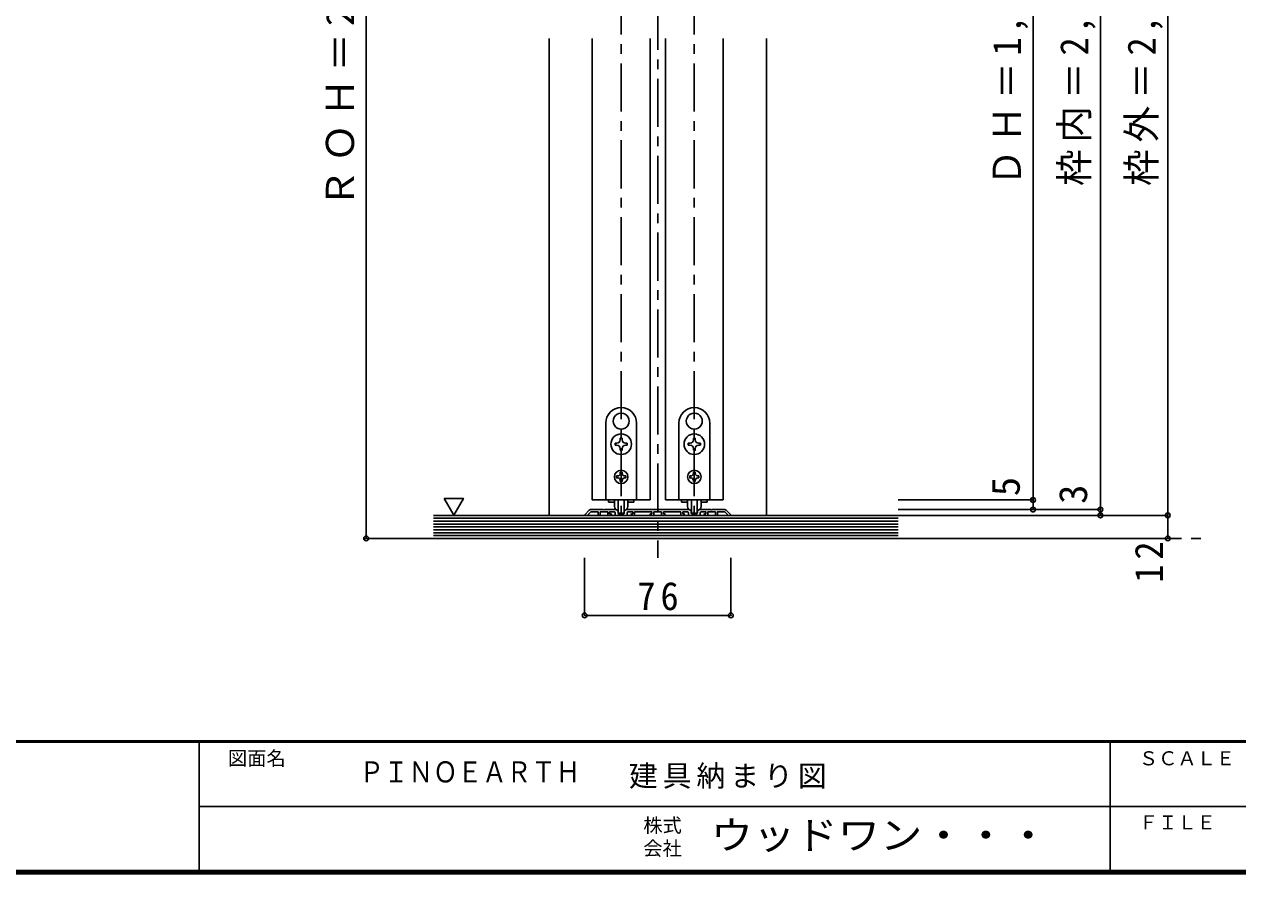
# Model space of a CAD drawing. Units: millimetres, scale not verified. Extents: x -973 to 977, y -718 to 696.
# Drawn here: x -89 to 541, y -701 to -259 of the extents above; entities that cross this region are included whole.
import ezdxf
from ezdxf.enums import TextEntityAlignment as Align

# ---------------------------------------------------------------- set-up
doc = ezdxf.new("R2010")
doc.units = ezdxf.units.MM
doc.header["$LTSCALE"] = 5
doc.header["$PDMODE"] = 32
doc.header["$PDSIZE"] = 2.5
doc.linetypes.add('CHAIN1', pattern=[8, 5, -1, 1, -1])
for name, color, linetype in [('0-1_通り芯', 4, 'CHAIN1'), ('0-3_仕上', 2, 'Continuous'), ('0-4_枠', 3, 'Continuous'), ('0-6_扉', 6, 'Continuous'), ('0-7_金物', 7, 'Continuous'), ('0-A_文字', 3, 'Continuous'), ('0-B_寸法', 7, 'Continuous'), ('F-1_通り芯', 6, 'Continuous'), ('F-A_寸法', 7, 'Continuous')]:
    doc.layers.add(name, color=color, linetype=linetype)
doc.styles.add('ＭＳ ゴシック', font='')
doc.styles.get('ＭＳ ゴシック').set_extended_font_data('MS Gothic')

msp = doc.modelspace()

# ---------------------------------------------------------------- linework, layer by layer
at = {"layer": '0-1_通り芯'}
for p, q in [((239.986, 32.5), (239.986, -536.5)), ((220.986, -39.5), (220.986, -514.5)), ((258.986, -39.5), (258.986, -514.5)), ((87.167, -526.5), (524.486, -526.5))]:
    msp.add_line(p, q, dxfattribs=at)
at = {"layer": '0-3_仕上'}
for p, q in [((364.986, -514.5), (123.486, -514.5)), ((364.986, -526.5), (123.486, -526.5))]:
    msp.add_line(p, q, dxfattribs=at)
at = {"layer": '0-3_仕上', "color": 7}
for p, q in [((364.986, -516), (123.486, -516)), ((364.986, -517.5), (123.486, -517.5)), ((364.986, -519), (123.486, -519)), ((364.986, -520.5), (123.486, -520.5)), ((364.986, -522), (123.486, -522)), ((364.986, -523.5), (123.486, -523.5)), ((364.986, -525), (123.486, -525))]:
    msp.add_line(p, q, dxfattribs=at)
at = {"layer": '0-4_枠', "color": 4}
for p, q in [((183.486, -266.5), (183.486, -514.5)), ((296.486, -266.5), (296.486, -514.5))]:
    msp.add_line(p, q, dxfattribs=at)
at = {"layer": '0-6_扉'}
for p, q in [((205.986, -266.5), (205.986, -506.5)), ((235.986, -266.5), (235.986, -506.5)), ((243.986, -266.5), (243.986, -506.5)), ((273.986, -266.5), (273.986, -506.5)), ((235.986, -506.5), (205.986, -506.5)), ((243.986, -506.5), (273.986, -506.5))]:
    msp.add_line(p, q, dxfattribs=at)
at = {"layer": '0-7_金物'}
for p, q in [((212.986, -466.5), (212.986, -506.5)), ((220.887, -461.351), (220.986, -461.45)), ((221.085, -461.351), (220.986, -461.45)), ((228.986, -506.5), (228.986, -466.5)), ((250.986, -466.5), (250.986, -506.5)), ((258.887, -461.351), (258.986, -461.45)), ((259.085, -461.351), (258.986, -461.45)), ((266.986, -506.5), (266.986, -466.5)), ((217.344, -467.489), (217.479, -467.525)), ((217.443, -467.66), (217.479, -467.525)), ((224.629, -467.489), (224.494, -467.525)), ((224.53, -467.66), (224.494, -467.525)), ((255.344, -467.489), (255.479, -467.525)), ((255.443, -467.66), (255.479, -467.525)), ((262.629, -467.489), (262.494, -467.525)), ((262.53, -467.66), (262.494, -467.525)), ((217.836, -477), (218.786, -477)), ((217.836, -478), (217.836, -477)), ((218.786, -478), (217.836, -478)), ((220.486, -475.3), (220.486, -474.35)), ((220.486, -474.35), (221.486, -474.35)), ((221.486, -474.35), (221.486, -475.3)), ((223.186, -477), (224.136, -477)), ((224.136, -478), (223.186, -478)), ((224.136, -477), (224.136, -478)), ((255.836, -477), (256.786, -477)), ((255.836, -478), (255.836, -477)), ((256.786, -478), (255.836, -478)), ((258.486, -475.3), (258.486, -474.35)), ((258.486, -474.35), (259.486, -474.35)), ((259.486, -474.35), (259.486, -475.3)), ((261.186, -477), (262.136, -477)), ((262.136, -478), (261.186, -478)), ((262.136, -477), (262.136, -478)), ((220.486, -480.65), (220.486, -479.7)), ((258.486, -480.65), (258.486, -479.7)), ((219.186, -494), (218.586, -494)), ((220.486, -492.1), (220.486, -492.7)), ((221.486, -492.1), (220.486, -492.1)), ((220.486, -496.3), (220.486, -496.9)), ((220.486, -496.9), (221.486, -496.9)), ((221.486, -492.1), (221.486, -492.7)), ((221.486, -496.3), (221.486, -496.9)), ((222.786, -494), (223.386, -494)), ((223.386, -495), (222.786, -495)), ((223.386, -494), (223.386, -495)), ((257.186, -494), (256.586, -494)), ((258.486, -492.1), (258.486, -492.7)), ((259.486, -492.1), (258.486, -492.1)), ((258.486, -496.3), (258.486, -496.9)), ((258.486, -496.9), (259.486, -496.9)), ((259.486, -492.1), (259.486, -492.7)), ((259.486, -496.3), (259.486, -496.9)), ((260.786, -494), (261.386, -494)), ((261.386, -495), (260.786, -495)), ((261.386, -494), (261.386, -495)), ((212.986, -506.5), (228.986, -506.5)), ((214.386, -506.5), (214.386, -507.7)), ((217.519, -507.7), (214.386, -507.7)), ((217.486, -509.921), (217.486, -506.5)), ((219.486, -506.5), (219.486, -513.121)), ((222.486, -506.5), (222.486, -513.121)), ((227.586, -507.7), (224.454, -507.7)), ((224.486, -509.921), (224.486, -506.5)), ((227.586, -506.5), (227.586, -507.7)), ((250.986, -506.5), (266.986, -506.5)), ((252.386, -506.5), (252.386, -507.7)), ((255.519, -507.7), (252.386, -507.7)), ((255.486, -509.921), (255.486, -506.5)), ((257.486, -506.5), (257.486, -513.121)), ((260.486, -506.5), (260.486, -513.121)), ((265.586, -507.7), (262.454, -507.7)), ((262.486, -509.921), (262.486, -506.5)), ((265.586, -506.5), (265.586, -507.7)), ((219.786, -513.421), (222.186, -513.421)), ((257.786, -513.421), (260.186, -513.421))]:
    msp.add_line(p, q, dxfattribs=at)
at = {"layer": '0-7_金物', "color": 3}
for p, q in [((204.411, -511.793), (202.045, -514.159)), ((203.786, -514.5), (202.186, -514.5)), ((205.118, -511.5), (211.686, -511.5)), ((208.986, -514.2), (208.986, -512.7)), ((209.286, -514.5), (209.686, -514.5)), ((209.986, -514.2), (209.986, -512.7)), ((213.986, -512.7), (209.986, -512.7)), ((211.686, -511.5), (211.986, -511.8)), ((211.986, -511.8), (212.286, -511.5)), ((217.758, -511.5), (212.286, -511.5)), ((213.986, -514.2), (213.986, -512.7)), ((215.586, -514.5), (214.286, -514.5)), ((214.986, -512.7), (214.986, -513.7)), ((217.386, -512.7), (214.986, -512.7)), ((215.586, -513.7), (214.986, -513.7)), ((217.886, -513.2), (217.886, -514.2)), ((217.911, -511.524), (219.04, -511.888)), ((223.786, -514.5), (218.186, -514.5)), ((219.386, -512.364), (219.386, -513.4)), ((219.686, -513.7), (222.286, -513.7)), ((222.586, -512.364), (222.586, -513.4)), ((224.061, -511.524), (222.933, -511.888)), ((224.086, -513.2), (224.086, -514.2)), ((224.215, -511.5), (239.686, -511.5)), ((226.386, -513.7), (226.986, -513.7)), ((226.386, -514.5), (227.686, -514.5)), ((236.386, -513.7), (236.986, -513.7)), ((236.386, -514.5), (237.686, -514.5)), ((241.986, -514.2), (241.986, -512.7)), ((243.586, -514.5), (242.286, -514.5)), ((242.986, -512.7), (242.986, -513.7)), ((251.986, -512.7), (242.986, -512.7)), ((243.586, -513.7), (242.986, -513.7)), ((251.986, -514.2), (251.986, -512.7)), ((253.586, -514.5), (252.286, -514.5)), ((252.986, -512.7), (252.986, -513.7)), ((255.386, -512.7), (252.986, -512.7)), ((253.586, -513.7), (252.986, -513.7)), ((255.886, -513.2), (255.886, -514.2)), ((255.911, -511.524), (257.04, -511.888)), ((261.786, -514.5), (256.186, -514.5)), ((257.386, -512.364), (257.386, -513.4)), ((257.686, -513.7), (260.286, -513.7)), ((260.586, -512.364), (260.586, -513.4)), ((262.061, -511.524), (260.933, -511.888)), ((262.086, -513.2), (262.086, -514.2)), ((262.215, -511.5), (267.686, -511.5)), ((264.386, -513.7), (264.986, -513.7)), ((264.386, -514.5), (265.686, -514.5)), ((269.986, -514.2), (269.986, -512.7)), ((270.686, -514.5), (270.286, -514.5)), ((275.986, -513.914), (274.772, -512.7)), ((275.562, -511.793), (277.928, -514.159)), ((275.986, -514.3), (275.986, -513.914)), ((276.186, -514.5), (277.786, -514.5))]:
    msp.add_line(p, q, dxfattribs=at)
at = {"layer": '0-7_金物'}
for points in [[(221.486, -479.7), (221.486, -480.65), (220.486, -480.65)], [(259.486, -479.7), (259.486, -480.65), (258.486, -480.65)], [(218.586, -494), (218.586, -495), (219.186, -495)], [(256.586, -494), (256.586, -495), (257.186, -495)]]:
    msp.add_lwpolyline(points, dxfattribs=at)
at = {"layer": '0-7_金物', "color": 3}
for points in [[(203.986, -514.3), (203.986, -513.914), (205.2, -512.7), (208.986, -512.7)], [(224.586, -512.7), (226.986, -512.7), (226.986, -513.7)], [(227.986, -514.2), (227.986, -512.7), (236.986, -512.7), (236.986, -513.7)], [(237.986, -514.2), (237.986, -512.7), (241.986, -512.7)], [(255.758, -511.5), (240.286, -511.5), (239.986, -511.8), (239.686, -511.5)], [(262.586, -512.7), (264.986, -512.7), (264.986, -513.7)], [(265.986, -514.2), (265.986, -512.7), (269.986, -512.7)], [(274.855, -511.5), (268.286, -511.5), (267.986, -511.8), (267.686, -511.5)], [(270.986, -514.2), (270.986, -512.7), (274.772, -512.7)]]:
    msp.add_lwpolyline(points, dxfattribs=at)
at = {"layer": '0-7_金物'}
for centre, radius in [((220.986, -477.5), 5.35), ((258.986, -477.5), 5.35), ((220.986, -494.5), 3.5), ((258.986, -494.5), 3.5)]:
    msp.add_circle(centre, radius, dxfattribs=at)
for centre, radius, start, end in [((220.986, -466.5), 8, 0, 180), ((258.986, -466.5), 8, 0, 180), ((220.986, -465.5), 4.15, 91.3645, 208.6355), ((220.986, -465.5), 4.15, 331.3645, 88.6355), ((258.986, -465.5), 4.15, 91.3645, 208.6355), ((258.986, -465.5), 4.15, 331.3645, 88.6355), ((220.986, -465.5), 4.15, 211.3645, 328.6355), ((258.986, -465.5), 4.15, 211.3645, 328.6355), ((218.786, -475.3), 1.7, 270, 0), ((218.786, -479.7), 1.7, 0, 90), ((223.186, -475.3), 1.7, 180, 270), ((223.186, -479.7), 1.7, 90, 180), ((256.786, -475.3), 1.7, 270, 0), ((256.786, -479.7), 1.7, 0, 90), ((261.186, -475.3), 1.7, 180, 270), ((261.186, -479.7), 1.7, 90, 180), ((219.186, -492.7), 1.3, 270, 0), ((219.186, -496.3), 1.3, 0, 90), ((222.786, -492.7), 1.3, 180, 270), ((222.786, -496.3), 1.3, 90, 180), ((257.186, -492.7), 1.3, 270, 0), ((257.186, -496.3), 1.3, 0, 90), ((260.786, -492.7), 1.3, 180, 270), ((260.786, -496.3), 1.3, 90, 180), ((219.486, -509.921), 2, 180, 264.78409), ((222.486, -509.921), 2, 275.21591, 0), ((257.486, -509.921), 2, 180, 264.78409), ((260.486, -509.921), 2, 275.21591, 0), ((219.286, -512.112), 0.2, 0, 84.78409), ((219.786, -513.121), 0.3, 180, 270), ((222.186, -513.121), 0.3, 270, 0), ((222.686, -512.112), 0.2, 95.21591, 180), ((257.286, -512.112), 0.2, 0, 84.78409), ((257.786, -513.121), 0.3, 180, 270), ((260.186, -513.121), 0.3, 270, 0), ((260.686, -512.112), 0.2, 95.21591, 180)]:
    msp.add_arc(centre, radius, start, end, dxfattribs=at)
at = {"layer": '0-7_金物', "color": 3}
for centre, radius, start, end in [((202.186, -514.3), 0.2, 135, 270), ((203.786, -514.3), 0.2, 270, 0), ((205.118, -512.5), 1, 90, 135), ((209.286, -514.2), 0.3, 180, 270), ((209.686, -514.2), 0.3, 270, 0), ((214.286, -514.2), 0.3, 180, 270), ((215.586, -514.1), 0.4, 0, 90), ((215.586, -514.1), 0.4, 270, 0), ((217.386, -513.2), 0.5, 0, 90), ((217.758, -512), 0.5, 72.1213, 90), ((218.186, -514.2), 0.3, 180, 270), ((218.886, -512.364), 0.5, 0, 72.1213), ((219.686, -513.4), 0.3, 180, 270), ((222.286, -513.4), 0.3, 270, 0), ((223.086, -512.364), 0.5, 107.8787, 180), ((223.786, -514.2), 0.3, 270, 0), ((224.215, -512), 0.5, 90, 107.8787), ((224.586, -513.2), 0.5, 90, 180), ((226.386, -514.1), 0.4, 90, 180), ((226.386, -514.1), 0.4, 180, 270), ((227.686, -514.2), 0.3, 270, 0), ((236.386, -514.1), 0.4, 90, 180), ((236.386, -514.1), 0.4, 180, 270), ((237.686, -514.2), 0.3, 270, 0), ((242.286, -514.2), 0.3, 180, 270), ((243.586, -514.1), 0.4, 0, 90), ((243.586, -514.1), 0.4, 270, 0), ((252.286, -514.2), 0.3, 180, 270), ((253.586, -514.1), 0.4, 0, 90), ((253.586, -514.1), 0.4, 270, 0), ((255.386, -513.2), 0.5, 0, 90), ((255.758, -512), 0.5, 72.1213, 90), ((256.186, -514.2), 0.3, 180, 270), ((256.886, -512.364), 0.5, 0, 72.1213), ((257.686, -513.4), 0.3, 180, 270), ((260.286, -513.4), 0.3, 270, 0), ((261.086, -512.364), 0.5, 107.8787, 180), ((261.786, -514.2), 0.3, 270, 0), ((262.215, -512), 0.5, 90, 107.8787), ((262.586, -513.2), 0.5, 90, 180), ((264.386, -514.1), 0.4, 90, 180), ((264.386, -514.1), 0.4, 180, 270), ((265.686, -514.2), 0.3, 270, 0), ((270.286, -514.2), 0.3, 180, 270), ((270.686, -514.2), 0.3, 270, 0), ((274.855, -512.5), 1, 45, 90), ((276.186, -514.3), 0.2, 180, 270), ((277.786, -514.3), 0.2, 270, 45)]:
    msp.add_arc(centre, radius, start, end, dxfattribs=at)
at = {"layer": '0-A_文字', "color": 7}
msp.add_line((129.051, -505.686), (134.051, -514.347), dxfattribs=at)
msp.add_lwpolyline([(129.051, -505.686), (139.051, -505.686), (134.051, -514.347)], dxfattribs=at)
at = {"layer": '0-B_寸法', "color": 4}
for p, q in [((88.486, -526.5), (88.486, -17.5)), ((469.986, -511.5), (469.986, -25.5)), ((504.986, -526.5), (504.986, -25.5)), ((434.986, -55.5), (434.986, -506.5)), ((434.986, -506.5), (364.986, -506.5)), ((434.986, -511.5), (434.986, -506.5)), ((469.986, -511.5), (364.986, -511.5)), ((434.986, -511.5), (364.986, -511.5)), ((504.986, -514.5), (364.986, -514.5)), ((469.986, -514.5), (469.986, -511.5)), ((88.486, -526.5), (123.486, -526.5)), ((504.986, -526.5), (364.986, -526.5)), ((201.986, -566.5), (201.986, -536.5)), ((277.986, -566.5), (277.986, -536.5)), ((277.986, -566.5), (201.986, -566.5))]:
    msp.add_line(p, q, dxfattribs=at)
at = {"layer": '0-B_寸法'}
for p in [(434.986, -506.5), (434.986, -511.5), (469.986, -511.5), (469.986, -514.5), (504.986, -514.5), (88.486, -526.5), (504.986, -526.5), (201.986, -566.5), (277.986, -566.5)]:
    msp.add_point(p, dxfattribs=at)
at = {"layer": 'F-1_通り芯'}
for p, q in [((976.653, -631.667), (-973.347, -631.667)), ((976.653, -632.5), (-973.347, -632.5)), ((1.653, -632.5), (1.653, -699.167)), ((474.986, -632.5), (474.986, -699.167)), ((1.653, -665.833), (974.986, -665.834)), ((976.653, -699.167), (-973.347, -699.167)), ((976.653, -700), (-973.347, -700)), ((976.653, -700.833), (-973.347, -700.833))]:
    msp.add_line(p, q, dxfattribs=at)

# ---------------------------------------------------------------- texts
at = {"layer": '0-B_寸法', "style": 'ＭＳ ゴシック'}
for s, p in [('5', (432.486, -504.5)), ('3', (467.486, -508.5))]:
    msp.add_text(s, height=14.66, rotation=90, dxfattribs=at).set_placement(p, align=Align.BOTTOM_LEFT)
at = {"layer": '0-B_寸法', "char_height": 14.66, "attachment_point": 7, "rotation": 90, "style": 'ＭＳ ゴシック'}
for s, insert in [('\\T1.18;ＲＯＨ＝2,055', (85.986, -354.5)), ('\\T1.19;\\W0.95;ＤＨ＝1,983', (432.486, -343.25)), ('\\T1.19;\\W0.95;枠内＝2,002', (467.486, -343.25)), ('\\T1.19;\\W0.95;枠外＝2,035', (502.486, -343.25)), ('\\T1.27;\\W0.95;12', (502.486, -549.544))]:
    msp.add_mtext(s, dxfattribs=dict(at, insert=insert))
at = {"layer": '0-B_寸法', "insert": (229.361, -564), "char_height": 14.66, "attachment_point": 7, "style": 'ＭＳ ゴシック'}
msp.add_mtext('\\T1.27;\\W0.95;76', dxfattribs=at)
at = {"layer": 'F-A_寸法', "style": 'ＭＳ ゴシック'}
for s, p in [('図面名', (16.653, -646.667)), ('ＳＣＡＬＥ', (489.986, -646.667)), ('株式', (232.486, -681.5)), ('ＦＩＬＥ', (489.986, -680)), ('会社', (232.486, -693.5))]:
    msp.add_text(s, height=7.331, dxfattribs=at).set_placement(p, align=Align.BOTTOM_LEFT)
for s, height, width, p in [('ＰＩＮＯＥＡＲＴＨ', 11, 0.85, (84.986, -656.667)), ('ウッドワン・・・', 14.66, 1.1, (267.486, -692.5))]:
    msp.add_text(s, height=height, dxfattribs=dict(at, width=width)).set_placement(p, align=Align.BOTTOM_LEFT)
at = {"layer": 'F-A_寸法', "insert": (224.986, -656.667), "char_height": 11, "attachment_point": 7, "style": 'ＭＳ ゴシック'}
msp.add_mtext('\\T1.17;建具納まり図', dxfattribs=at)

doc.saveas('drawing.dxf')
